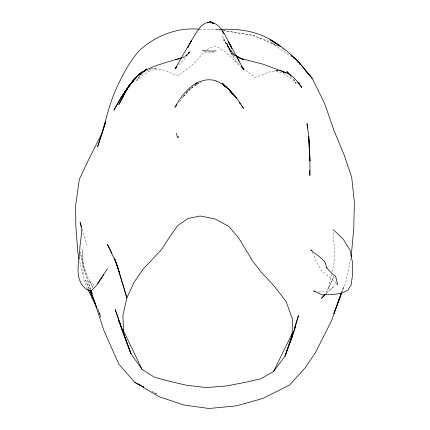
<?xml version="1.0" encoding="UTF-8"?>
<svg xmlns="http://www.w3.org/2000/svg" width="430" height="430" viewBox="0 0 430 430"><rect width="100%" height="100%" fill="white"/><g stroke="black" fill="none" stroke-linecap="round" stroke-linejoin="round"><path stroke-width="0.32" stroke-dasharray="2.15 1.61" d="M350.853 258.188L345.656 282.634L342.146 291.873M331.471 274.447L328.3 288.826L333.922 276.237L325.875 293.636M332.046 271.83L334.932 258.758L333.277 230.835M341.576 292.502L343.586 286.821L341.57 292.389M179.455 101.679L188.566 90.305L192.823 86.484M184.346 95.25L182.659 97.228L194.29 85.484M186.034 93.272L188.566 90.305L198.762 83.237L194.844 85.188L203.153 81.297M141.723 73.482L138.439 77.588L136.939 80.442L136.1 79.765M141.873 73.508L140.508 74.874L136.939 80.442C143.636 73.793 151.946 67.816 161.895 69.585C167.824 70.81 172.79 74.659 178.719 75.798L180.406 73.853L187.512 68.945L195.757 61.743L202.589 53.637L205.094 51.509M213.995 51.605L213.301 52.299C210.549 53.1 206.921 53.524 204.637 51.466M326.128 293.803L334.137 286.1L328.552 290.82L319.662 292.029L317.05 291.562M178.622 64.79C183.212 60.953 187.072 56.352 189.743 50.977L186.287 55.981L189.936 51.546L184.991 56.454L183.803 57.33L181.901 57.905M207.099 49.81L208.604 48.536L214.274 46.478C226.261 48.896 232.479 60.248 241.526 67.241M183.803 57.33L189.936 52.487L184.991 56.454L182.481 57.383M296.813 82.619L295.953 83.275C289.164 76.556 280.989 70.181 270.841 71.654C265.004 72.67 260.075 76.368 254.254 77.362L252.62 75.363L245.138 70.214M143.378 72.686L139.148 75.422M139.363 75.427L142.099 73.508M146.608 70.713L150.903 68.993L157.041 68.096L151.924 68.365M148.807 69.499L150.677 68.816M199.971 29.192L220.052 29.428M277.581 70.509L275.673 70.375L278.162 70.66M278.07 70.627L275.485 70.31L278.022 70.783M220.02 29.955L216.064 29.342L219.988 29.982M223.315 30.471L253.372 35.448L274.813 43.914M223.261 30.519L253.372 35.448L277.678 46.058L271.459 42.871L290.632 56.126M215.693 81.485L216.774 82.028M234.941 55.669L228.62 47.805L223.589 39.786L230.792 51.02L228.62 47.805L222.514 36.663L231.926 53.164L235.102 55.459M234.081 54.524L231.926 53.164L226.696 43.855L230.636 52.175L234.103 56.712L230.227 51.595L226.932 43.043L230.636 52.175L230.227 51.595C232.7 56.739 235.833 61.544 240.176 65.301M290.277 76.153L292.292 77.642M282.198 48.332L285.289 50.788M94.079 285.063L89.112 280.656L93.09 288.003L83.635 267.578L80.163 252.098L88.236 282.628L90.51 289.583M336.281 283.327L331.643 278.785L321.962 271.002L316.442 261.832L312.486 252.55M296.458 61.173L298.7 63.618M299.146 64.108L300.043 65.086M235.081 55.336L228.62 47.805L227.287 45.37L234.011 54.83M293.738 79.265L295.953 83.275L293.281 78.733M87.586 288.734L84.414 282.15L79.555 260.591M98.244 310.868L100.835 316.254L97.949 309.455M89.279 289.057L85.081 279.167L89.118 288.949M98.965 312.803L100.733 317.087L97.777 308.939M90.735 289.519L83.635 267.578L82.049 249.309L83.21 274.259M82.307 229.201L87.048 245.358M157.09 394.122L152.397 391.639L157.09 394.122"/><path stroke-width="0.64" d="M292.169 337.26L292.346 318.899L286.127 301.618L274.13 285.95L261.338 272.314L252.738 261.144L238.639 237.892L228.953 226.492L215.091 218.934L200.289 216.01L187.802 218.521L177.563 225.777L169.49 237.091L161.787 249.266L143.061 269.218L134.036 282.263L126.871 297.839L122.889 315.539L123.716 334.492L130.999 353.831L142.099 369.435L154.392 377.201L168.915 381.147L186.711 385.301L206.416 387.581L226.674 385.909L245.46 382.313L260.763 378.825L273.604 371.45L284.999 356.185L292.169 337.26L298.506 315.518L294.706 326.956M351.127 256.898L353.777 228.507L354.347 202.035L351.692 177.257L344.215 155.106L334.099 130.742L324.591 103.458L312.126 78.276C300.436 63.199 287.342 48.703 270.126 39.872L280.344 46.408C263.37 32.169 241.574 28.256 220.052 29.428M292.599 333.309L284.999 356.185L295.679 326.295L294.206 329.305M341.35 293.131L331.74 320.269L315.512 352.535L305.144 367.865L289.519 385.07L262.821 398.465L236.263 405.872L209.007 408.5L183.954 405.022L159.132 396.734L134.8 382.334L118.959 364.366L103.969 330.708L90.719 290.218M333.949 313.432L341.345 293.007M333.959 313.432L341.678 293.104M107.538 268.589C102.404 276.017 98.561 285.015 91.16 290.503L87 289.669C72.88 279.779 79.631 260.838 79.953 246.546C80.851 238.575 82.689 230.039 80.066 222.278L81.496 226.68M273.604 371.45L292.739 332.315M189.178 44.951L191.5 40.463L189.184 45.016M131.591 82.99L133.144 81.012L128.952 86.005L120.33 98.701L113.859 110.182C120.68 98.782 126.995 86.484 136.756 77.271M102.689 275.754L103.619 274.093M102.034 276.823L97.433 283.51M124.259 93.004L130.123 84.447L133.966 80.077M176.918 66.467L175.263 68.934C180.149 59.222 186.099 50.111 191.382 40.619C196.171 33.465 200.262 22.779 210.173 22.005C222.595 23.962 226.298 39.2 231.861 48.429L228.282 41.178L243.891 69.977L241.477 66.446L244.073 69.262L241.472 66.618M181.852 57.62C167.496 62.517 152.086 65.29 139.272 73.906C131.849 81.291 126.13 90.053 120.33 98.701M126.947 89.273L123.851 93.536L128.704 86.312L133.52 80.227L131.198 83.42M127.721 88.209L128.882 86.613M129.656 85.548L130.424 84.484L127.699 87.935M176.864 66.392L175.429 68.219L176.988 66.51M176.966 104.78L174.897 107.366C182.643 92.816 197.359 75.54 215.838 80.722C228.378 85.909 236.656 97.261 243.595 108.408L241.171 105.232M142.421 72.192C130.838 79.356 125.2 93.036 118.798 104.565L128.704 86.312L135.117 78.776M128.952 86.005L131.58 83.178M324.983 294.577L321.42 298.334L325.188 294.711M196.15 83.603L197.08 82.662L195.188 84.361M143.695 71.692L146.431 68.961L142.937 72.084M139.272 73.906L145.587 70.579M142.948 71.907L145.716 70.477M207.588 22.957L210.474 21.5L213.78 23.354M175.569 59.818L181.901 57.905M216.134 50.885L212.452 51.111L202.428 50.675M199.305 29.186C177.133 27.16 155.289 35.797 139.078 50.783C129.161 62.264 122.034 75.927 115.799 89.666C107.64 108.037 104.436 128 97.583 146.823L105.705 121.824L102.195 132.746L89.031 158.831L79.335 179.262L75.653 205.379L75.841 226.153L77.938 253.404L79.26 259.285M279.495 70.644L280.769 70.735L286.348 72.95M177.477 137.041L178.676 137.159L177.407 137.009L176.37 133.327M315.093 291.207L313.787 290.97L322.339 294.948C330.917 294.082 340.582 295.254 347.961 289.949L351.186 285.004L352.374 275.781L352.519 262.676L349.988 250.109L343.484 239.531L333.196 229.507M282.456 71.826L285.617 72.96M242.38 59.233L235.651 55.771M213.85 23.537L210.173 22.005L213.898 23.559M210.297 22.059L212.56 23.107M298.442 83.415L299.527 83.947L297.63 82.039M235.801 55.733L243.563 59.652M224.358 85.952L226.938 87.731M134.8 382.334L141.25 385.748M142.421 386.366L143.599 386.989M137.761 383.85L141.276 385.721M142.448 386.344L143.62 386.962M223.111 85.188L225.986 86.812M235.699 55.551L240.015 58.276L263.364 64.258L287.498 73.304L293.604 77.33L298.49 82.845L301.796 87.494L298.764 83.522M229.201 90.166L236.409 97.653L229.609 90.585M291.997 56.115L298.183 61.028L307.015 72.627M291.535 55.68L294.663 58.673M227.884 88.65L233.748 95.003M336.749 283.779L337.674 284.687L335.626 276.21L332.223 273.921L326.633 267.567M290.847 75.723L286.869 71.509L290.997 75.691M226.341 87.403L222.245 83.044L230.26 90.94L233.087 94.648M230.899 92.24L232.721 94.175M235 96.594L236.366 98.045L235.059 96.524M291.535 55.803L292.432 56.776M307.203 72.901L308.546 74.368M309.439 75.341L312.126 78.276L307.332 72.847M305.149 70.386L306.02 71.369M222.659 31.911L223.933 33.384L221.794 30.831M239.15 102.587L240.365 104.173M311.449 250.9L310.761 249.798C315.33 254.092 320.887 257.059 324.913 262.01L326.993 268.132M235.973 55.373L239.209 61.329M111.993 253.415L107.468 244.417L116.632 263.853L126.871 297.839L116.632 263.853L114.337 258.177L119.218 272.324L117.906 267.852M120.201 323.94L118.476 320.35L130.999 353.831L115.24 309.611L123.716 334.492M123.082 329.928L142.099 369.435M87.87 289.331L97.089 308.477M114.358 258.188L115.106 259.919M89.806 290.293L95.32 303.274M89.623 290.175L96.438 306.687M91.187 290.771L92.326 293.905M307.445 128.248L307.015 123.566C309.756 140.739 310.1 158.202 309.869 175.564L309.815 170.253M308.971 144.969L309.277 148.312M309.396 149.651L309.686 156.971M188.598 46.075L187.727 47.762L188.598 46.112M309.326 147.431L308.751 136.374L309.955 161.013L309.326 147.431"/></g></svg>
